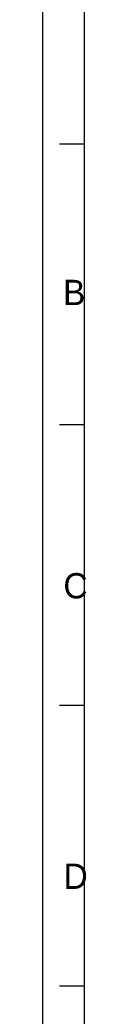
# Model space of a CAD drawing. Header units: millimetres. Extents: x 35 to 332, y 141 to 455.
# Drawn here: x 34.7 to 39.9, y 209.5 to 327.8 of the extents above; entities that cross this region are included whole.
import ezdxf

# ---------------------------------------------------------------- set-up
doc = ezdxf.new("R2010")
doc.units = ezdxf.units.MM
doc.layers.add('00点位图', color=100, linetype='Continuous')
doc.layers.add('设计图框', color=120, linetype='Continuous')
doc.styles.add('SLDTEXTSTYLE1', font='', dxfattribs={"bigfont": 'bigfont'})
doc.styles.get('SLDTEXTSTYLE1').set_extended_font_data('汉仪长仿宋体')

# ---------------------------------------------------------------- blocks, each defined once
blk = doc.blocks.new('YHD点位图')
at = {"layer": '00点位图', "color": 4, "linetype": 'Continuous', "lineweight": 18}
for p, q in [((1662.8, 1236.33), (1662.8, 1446.33)), ((1667.8, 1241.33), (1667.8, 1441.33)), ((1667.8, 1407.99), (1664.8, 1407.99)), ((1667.8, 1374.66), (1664.8, 1374.66)), ((1667.8, 1341.33), (1664.8, 1341.33)), ((1667.8, 1307.99), (1664.8, 1307.99))]:
    blk.add_line(p, q, dxfattribs=at)
at = {"layer": '00点位图', "color": 4, "linetype": 'Continuous', "lineweight": 0, "char_height": 3, "attachment_point": 1, "style": 'SLDTEXTSTYLE1'}
for s, insert in [('B', (1665.21, 1391.89)), ('C', (1665.26, 1357.05)), ('D', (1665.27, 1322.54))]:
    blk.add_mtext(s, dxfattribs=dict(at, insert=insert))

msp = doc.modelspace()

# ---------------------------------------------------------------- block references
at = {"layer": '设计图框'}
msp.add_blockref('YHD点位图', (-1628.06, -1094.94), dxfattribs=at)

doc.saveas('drawing.dxf')
